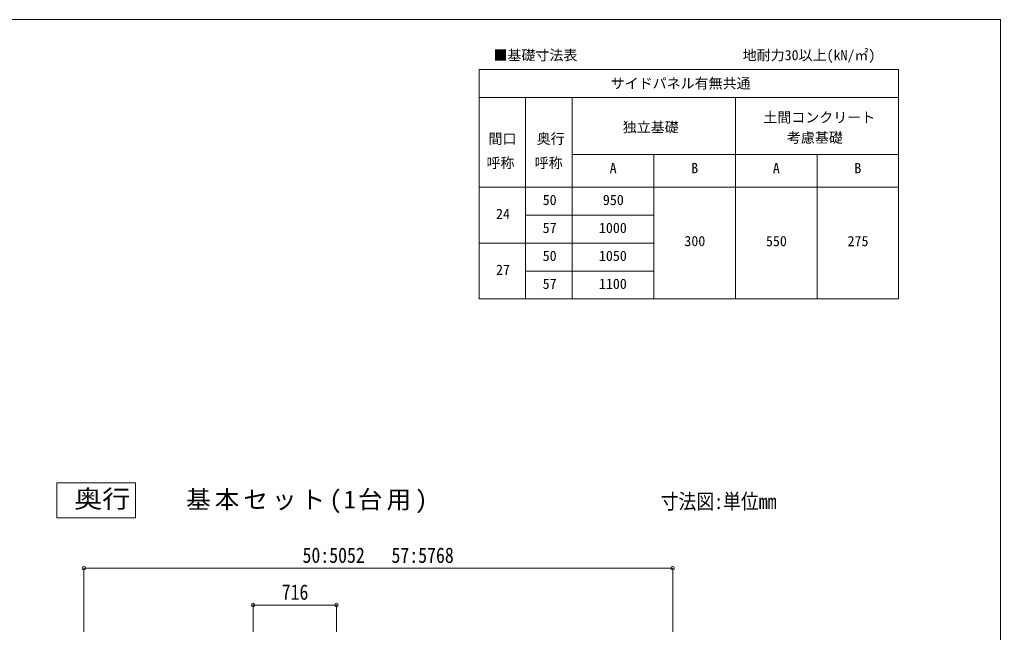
# Model space of a CAD drawing. Units: millimetres at full size, sheet at 1:30; details may follow other scales. Extents: x -8385 to 8479, y -5853 to 5787.
# Drawn here: x -360 to 8055, y 525 to 5787 of the extents above; entities that cross this region are included whole.
import ezdxf
from ezdxf.enums import TextEntityAlignment as Align

# ---------------------------------------------------------------- set-up
doc = ezdxf.new("R2010")
doc.units = ezdxf.units.MM
doc.header["$LTSCALE"] = 30
doc.header["$PDMODE"] = 32
doc.header["$PDSIZE"] = 30
for name, color, linetype, lineweight in [('0-6_OTH_LINE', 7, 'Continuous', 9), ('0-A_寸法', 6, 'Continuous', 9), ('F-0_240', 7, 'Continuous', 9)]:
    doc.layers.add(name, color=color, linetype=linetype, lineweight=lineweight)
doc.styles.add('ＭＳ ゴシック', font='')
doc.styles.get('ＭＳ ゴシック').set_extended_font_data('MS Gothic')

msp = doc.modelspace()

# ---------------------------------------------------------------- linework, layer by layer
at = {"layer": '0-6_OTH_LINE', "lineweight": 18}
for p, q in [((3581.18, 5357.71), (7181.18, 5357.71)), ((3581.18, 5357.71), (3581.18, 3388.36)), ((3581.18, 5117.71), (7181.18, 5117.71)), ((4381.18, 5117.71), (4381.18, 3388.36)), ((4381.18, 4628.69), (7181.18, 4628.69)), ((3581.18, 4348.36), (7181.18, 4348.36)), ((3981.18, 4108.36), (5081.18, 4108.36)), ((3581.18, 3868.36), (5081.18, 3868.36)), ((3981.18, 3628.36), (5081.18, 3628.36)), ((3581.18, 3388.36), (7181.18, 3388.36))]:
    msp.add_line(p, q, dxfattribs=at)
at = {"layer": '0-6_OTH_LINE'}
for p, q in [((7181.18, 5357.71), (7181.18, 3388.36)), ((3981.18, 5117.71), (3981.18, 3388.36)), ((4381.18, 5117.71), (4381.18, 3388.36)), ((5781.18, 5117.71), (5781.18, 3388.36)), ((5081.18, 4628.69), (5081.18, 3388.36)), ((6481.18, 4628.69), (6481.18, 3388.36))]:
    msp.add_line(p, q, dxfattribs=at)
at = {"layer": '0-6_OTH_LINE', "color": 3}
msp.add_lwpolyline([(-42.03, 1808.66), (634.38, 1808.66), (634.38, 1509.16), (-42.03, 1509.16)], close=True, dxfattribs=at)
at = {"layer": '0-A_寸法'}
for p, q in [((190.85, 1076.39), (190.85, 530.77)), ((190.85, 1076.39), (5242.85, 1076.39)), ((5242.85, 1076.39), (5242.85, 530.77)), ((1642.85, 759.77), (1642.85, 530.77)), ((1642.85, 759.77), (2358.85, 759.77)), ((2358.85, 759.77), (2358.85, 530.77))]:
    msp.add_line(p, q, dxfattribs=at)
for p in [(190.85, 1076.39), (5242.85, 1076.39), (1642.85, 759.77), (2358.85, 759.77)]:
    msp.add_point(p, dxfattribs=at)
at = {"layer": 'F-0_240', "color": 5}
for p, q in [((-8385.45, 5787.34), (8054.55, 5787.34)), ((8054.55, 5787.34), (8054.55, -5852.66))]:
    msp.add_line(p, q, dxfattribs=at)

# ---------------------------------------------------------------- texts
at = {"layer": '0-6_OTH_LINE', "style": 'ＭＳ ゴシック'}
for s, p in [('■基礎寸法表', (3705.35, 5411.84)), ('地耐力30以上(kN/㎡)', (5843.52, 5411.84)), ('サイドパネル有無共通', (4711.24, 5169.54)), ('土間コンクリート', (6020.35, 4877.16)), ('独立基礎', (4814.72, 4793.59)), ('間口', (3662.14, 4693.81)), ('奥行', (4075.88, 4693.81)), ('考慮基礎', (6222.83, 4703.69)), ('呼称', (3645.32, 4486.11)), ('呼称', (4059.06, 4486.11)), ('A', (4702.21, 4441.96)), ('B', (5401.87, 4441.96)), ('A', (6102.21, 4441.96)), ('B', (6801.87, 4441.96)), ('50', (4127.45, 4168.36)), ('950', (4644, 4168.36)), ('24', (3727.45, 4048.7)), ('57', (4127.45, 3928.36)), ('1000', (4609.92, 3928.36)), ('300', (5343.2, 3815.3)), ('550', (6043.2, 3815.3)), ('275', (6743.2, 3815.3)), ('50', (4127.45, 3688.36)), ('1050', (4609.92, 3688.36)), ('27', (3727.45, 3568.7)), ('57', (4127.45, 3448.36)), ('1100', (4609.92, 3448.36))]:
    msp.add_text(s, height=87.98, dxfattribs=at).set_placement(p, align=Align.BOTTOM_LEFT)
at = {"layer": '0-6_OTH_LINE', "color": 2, "style": 'ＭＳ ゴシック', "width": 1.15}
msp.add_text('奥行', height=154, dxfattribs=at).set_placement((106.46, 1548.28), align=Align.BOTTOM_LEFT)
at = {"layer": '0-6_OTH_LINE', "style": 'ＭＳ ゴシック', "width": 0.85}
msp.add_text('寸法図:単位mm', height=132, dxfattribs=at).set_placement((5139.88, 1544.05), align=Align.BOTTOM_LEFT)
at = {"layer": '0-6_OTH_LINE', "color": 2, "insert": (1068.45, 1548.28), "char_height": 154, "attachment_point": 7, "style": 'ＭＳ ゴシック'}
msp.add_mtext('\\T1.17;基本セット(1台用)', dxfattribs=at)
at = {"layer": '0-A_寸法', "color": 7, "style": 'ＭＳ ゴシック', "width": 0.85}
for s, p in [('50:5052   57:5768', (2067.01, 1082.39)), ('716', (1888.35, 765.77))]:
    msp.add_text(s, height=132, dxfattribs=at).set_placement(p, align=Align.BOTTOM_LEFT)

doc.saveas('drawing.dxf')
